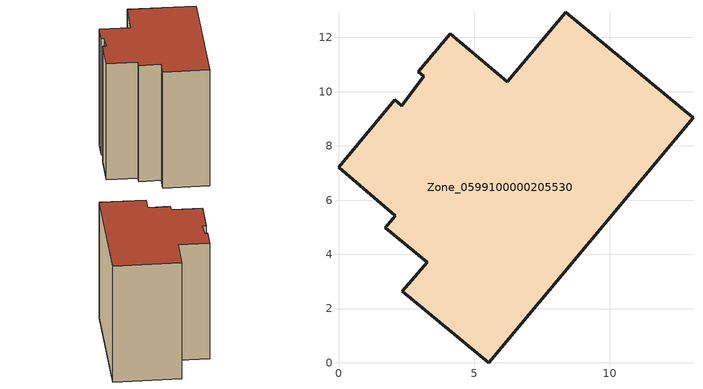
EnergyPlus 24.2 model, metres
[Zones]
Zone_0599100000205530
 floor ground (C_G): 2.36,2.64 3.28,3.71 1.73,4.98 2.1,5.43 0,7.21 2.08,9.7 2.33,9.48 3.15,10.57 2.95,10.73 4.12,12.13 6.23,10.37 8.39,12.93 13.08,9.04 5.54,0 z0
 wall outside (C_F): 13.08,9.04 8.39,12.93 6.23,10.37 4.12,12.13 2.95,10.73 3.15,10.57 2.33,9.48 2.08,9.7 0,7.21 2.1,5.43 1.73,4.98 3.28,3.71 2.36,2.64 5.54,0 13.08,9.04 z0:11.54
 roof outside (C_R): 6.23,10.37 4.12,12.13 2.95,10.73 3.15,10.57 2.33,9.48 2.08,9.7 0,7.21 2.1,5.43 1.73,4.98 3.28,3.71 2.36,2.64 5.54,0 13.08,9.04 8.39,12.93 z11.54
[BUILDING]
Pand.0599100000205530: North Axis=0; Terrain=City; Loads Convergence Tolerance Value=0.04; Temperature Convergence Tolerance Value=0.4; Solar Distribution=FullExterior; Maximum Number of Warmup Days=25; Minimum Number of Warmup Days=1
[Site:Location]
Rotterdam.The.Hague.AP_ZH_NLD Design_Conditions: Latitude=51.96; Longitude=4.45; Time Zone=1; Elevation=-4.5
[SITE:GROUNDTEMPERATURE:BUILDINGSURFACE]
18, 18, 18, 18, 18, 18, 18, 18, 18, 18, 18, 18
[MATERIAL] Thermal Absorptance=0.9; Solar Absorptance=0.7; Visible Absorptance=0.7
Name | Roughness | Thickness | Conductivity | Density | Specific Heat
G.TC.1946 | MediumSmooth | 0.15 | 1 | 540 | 1210
F.TC.1946 | Rough | 0.3 | 0.857143 | 1920 | 840
R.TC.1946 | MediumRough | 0.2 | 0.909091 | 1500 | 1000
[CONSTRUCTION]
C_G: G.TC.1946
C_F: F.TC.1946
C_R: R.TC.1946
[ZONE]
Zone_0599100000205530: Type=1; Multiplier=1; Ceiling Height=Autocalculate; Volume=Autocalculate; Floor Area=autocalculate; Part of Total Floor Area=Yes
[ZONEINFILTRATION:DESIGNFLOWRATE]
Infil_Zone_0599100000205530: Zone or ZoneList or Space or SpaceList=Zone_0599100000205530; Schedule=AlwaysOn; Design Flow Rate Calculation Method=Flow/Area; Flow Rate per Floor Area=0.003; Constant Term Coefficient=1; Temperature Term Coefficient=0; Velocity Term Coefficient=0; Velocity Squared Term Coefficient=0
[HVACTEMPLATE:ZONE:IDEALLOADSAIRSYSTEM]
Zone_0599100000205530: Maximum Heating Supply Air Temperature=50; Minimum Cooling Supply Air Temperature=13; Maximum Heating Supply Air Humidity Ratio=0.0156; Minimum Cooling Supply Air Humidity Ratio=0.0077; Heating Limit=NoLimit; Cooling Limit=NoLimit; Dehumidification Control Type=ConstantSensibleHeatRatio; Cooling Sensible Heat Ratio=0.7; Dehumidification Setpoint=60; Humidification Control Type=None; Humidification Setpoint=30; Outdoor Air Method=None; Outdoor Air Flow Rate per Person=0.00944; Outdoor Air Flow Rate per Zone Floor Area=0; Outdoor Air Flow Rate per Zone=0; Demand Controlled Ventilation Type=None; Outdoor Air Economizer Type=NoEconomizer; Heat Recovery Type=None; Sensible Heat Recovery Effectiveness=0.7; Latent Heat Recovery Effectiveness=0.65
[ZONECONTROL:THERMOSTAT]
ThermostatControl_Zone_0599100000205530: Zone or ZoneList=Zone_0599100000205530; Control Type Schedule=DualSetpointControlType; Control 1=Thermostat_Zone_0599100000205530; Temperature Difference Between Cutout And Setpoint=0
[THERMOSTATSETPOINT:DUALSETPOINT]
Thermostat_Zone_0599100000205530: Heating Setpoint Temperature Schedule=HeatingSetpoint_Zone_0599100000205530; Cooling Setpoint Temperature Schedule=CoolingSetpoint_Zone_0599100000205530
[SCHEDULE:COMPACT]
HeatingSetpoint_Zone_0599100000205530: Through: 12/31, For: AllDays, Until: 24:00, 21
CoolingSetpoint_Zone_0599100000205530: Through: 12/31, For: AllDays, Until: 24:00, 24
DualSetpointControlType: Through: 12/31, For: AllDays, Until: 24:00, 4
AlwaysOn: Through: 12/31, For: AllDays, Until: 24:00, 1
